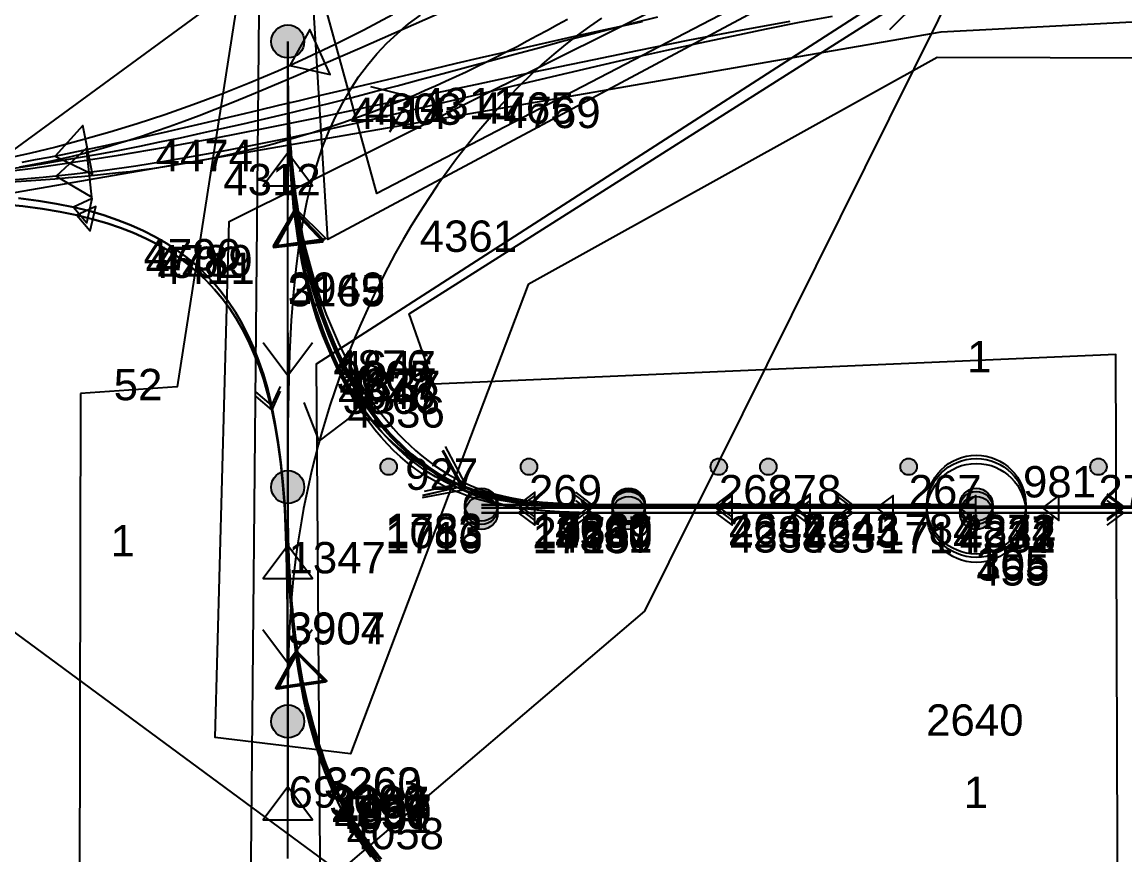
# Model space of a CAD drawing. Header units: millimetres. Extents: x 1508 to 209369, y 3688 to 146097.
# Drawn here: x 152959 to 159641, y 52826 to 57873 of the extents above; entities that cross this region are included whole.
import ezdxf

# ---------------------------------------------------------------- set-up
doc = ezdxf.new("R2010")
doc.units = ezdxf.units.MM
for name, color, linetype, true_color in [('Ndc8_Activity_DuiGao_Erceng', 1, 'Continuous', 0xff0000), ('Ndc8_Activity_DuiGao_ErcengID', 1, 'Continuous', 0xff0000), ('Ndc8_Activity_DuiGao_Sanceng', 1, 'Continuous', 0xff0000), ('Ndc8_Activity_DuiGao_SancengID', 1, 'Continuous', 0xff0000), ('Ndc8_Activity_DuiGao_Yiceng', 1, 'Continuous', 0xff0000), ('Ndc8_Activity_DuiGao_YicengID', 1, 'Continuous', 0xff0000), ('Ndc8_Cluster', 7, 'Continuous', 0x808000), ('Ndc8_ClusterID', 7, 'Continuous', 0x808000), ('Ndc8_Point', 7, 'Continuous', 0x000080), ('Ndc8_PointID', 7, 'Continuous', 0x000080), ('Ndc8_SD2_Bwd_AutoLoadEnabled', 7, 'Continuous', 0x0080c0), ('Ndc8_SD2_Bwd_AutoLoadEnabledID', 7, 'Continuous', 0x0080c0), ('Ndc8_SD2_Bwd_LoadOperation', 5, 'Continuous', 0x0000ff), ('Ndc8_SD2_Bwd_LoadOperationID', 5, 'Continuous', 0x0000ff), ('Ndc8_SD2_Bwd_NoForkAutoAdjust', 5, 'Continuous', 0x0000ff), ('Ndc8_SD2_Bwd_NoForkAutoAdjustID', 5, 'Continuous', 0x0000ff), ('Ndc8_SD2_Forward', 5, 'Continuous', 0x0000ff), ('Ndc8_SD2_ForwardID', 5, 'Continuous', 0x0000ff), ('Ndc8_SD2_Fwd_CurveLeft', 7, 'Continuous', 0xff80c0), ('Ndc8_SD2_Fwd_CurveLeftID', 7, 'Continuous', 0xff80c0), ('Ndc8_SD2_Fwd_CurveRight', 7, 'Continuous', 0x800040), ('Ndc8_SD2_Fwd_CurveRightID', 7, 'Continuous', 0x800040), ('Ndc8_SD2_Fwd_NoForkAutoAdjust', 5, 'Continuous', 0x0000ff), ('Ndc8_SD2_Fwd_NoForkAutoAdjustID', 5, 'Continuous', 0x0000ff), ('Ndc8_SD2_JiangCha', 5, 'Continuous', 0x0000ff), ('Ndc8_SD2_JiangChaID', 5, 'Continuous', 0x0000ff), ('Ndc8_SD2_Reverse', 5, 'Continuous', 0x0000ff), ('Ndc8_SD2_ReverseCurve', 5, 'Continuous', 0x0000ff), ('Ndc8_SD2_ReverseCurveID', 5, 'Continuous', 0x0000ff), ('Ndc8_SD2_ReverseID', 5, 'Continuous', 0x0000ff), ('Ndc8_Spot', 1, 'Continuous', 0xff0000), ('Ndc8_SpotID', 1, 'Continuous', 0xff0000), ('Ndc8_Text', 7, 'Continuous', 0x000000)]:
    doc.layers.add(name, color=color, linetype=linetype, true_color=true_color)
doc.styles.add('Ndc8Style', font='arial.ttf', dxfattribs={"height": 0.2})

msp = doc.modelspace()

# ---------------------------------------------------------------- hatches: boundary and pattern name
at = {"layer": 'Ndc8_Point'}
h = msp.add_hatch(color=256, dxfattribs=at)
edge = h.paths.add_edge_path(flags=0)
edge.add_arc((154569, 57755), 100, 0, 360)
h = msp.add_hatch(color=256, dxfattribs=at)
edge = h.paths.add_edge_path(flags=0)
edge.add_arc((154569, 55055), 100, 0, 360)
h = msp.add_hatch(color=256, dxfattribs=at)
edge = h.paths.add_edge_path(flags=0)
edge.add_arc((155742, 54948), 100, 0, 360)
h = msp.add_hatch(color=256, dxfattribs=at)
edge = h.paths.add_edge_path(flags=0)
edge.add_arc((155742, 54928), 100, 0, 360)
h = msp.add_hatch(color=256, dxfattribs=at)
edge = h.paths.add_edge_path(flags=0)
edge.add_arc((155742, 54898), 100, 0, 360)
h = msp.add_hatch(color=256, dxfattribs=at)
edge = h.paths.add_edge_path(flags=0)
edge.add_arc((156634, 54948), 100, 0, 360)
h = msp.add_hatch(color=256, dxfattribs=at)
edge = h.paths.add_edge_path(flags=0)
edge.add_arc((156634, 54938), 100, 0, 360)
h = msp.add_hatch(color=256, dxfattribs=at)
edge = h.paths.add_edge_path(flags=0)
edge.add_arc((156634, 54928), 100, 0, 360)
h = msp.add_hatch(color=256, dxfattribs=at)
edge = h.paths.add_edge_path(flags=0)
edge.add_arc((156634, 54898), 100, 0, 360)
h = msp.add_hatch(color=256, dxfattribs=at)
edge = h.paths.add_edge_path(flags=0)
edge.add_arc((158740, 54948), 100, 0, 360)
h = msp.add_hatch(color=256, dxfattribs=at)
edge = h.paths.add_edge_path(flags=0)
edge.add_arc((158740, 54928), 100, 0, 360)
h = msp.add_hatch(color=256, dxfattribs=at)
edge = h.paths.add_edge_path(flags=0)
edge.add_arc((158740, 54898), 100, 0, 360)
h = msp.add_hatch(color=256, dxfattribs=at)
edge = h.paths.add_edge_path(flags=0)
edge.add_arc((154569, 53635), 100, 0, 360)
at = {"layer": 'Ndc8_Spot'}
h = msp.add_hatch(color=256, dxfattribs=at)
edge = h.paths.add_edge_path(flags=0)
edge.add_arc((155180, 55178), 50, 0, 360)
h = msp.add_hatch(color=256, dxfattribs=at)
edge = h.paths.add_edge_path(flags=0)
edge.add_arc((156030, 55178), 50, 0, 360)
h = msp.add_hatch(color=256, dxfattribs=at)
edge = h.paths.add_edge_path(flags=0)
edge.add_arc((157180, 55178), 50, 0, 360)
h = msp.add_hatch(color=256, dxfattribs=at)
edge = h.paths.add_edge_path(flags=0)
edge.add_arc((157480, 55178), 50, 0, 360)
h = msp.add_hatch(color=256, dxfattribs=at)
edge = h.paths.add_edge_path(flags=0)
edge.add_arc((158330, 55178), 50, 0, 360)
h = msp.add_hatch(color=256, dxfattribs=at)
edge = h.paths.add_edge_path(flags=0)
edge.add_arc((159480, 55178), 50, 0, 360)

# ---------------------------------------------------------------- linework, layer by layer
at = {"layer": 'Ndc8_Activity_DuiGao_Erceng'}
msp.add_circle((158740, 54928), 300, dxfattribs=at)
at = {"layer": 'Ndc8_Activity_DuiGao_Sanceng'}
msp.add_circle((158740, 54898), 300, dxfattribs=at)
at = {"layer": 'Ndc8_Activity_DuiGao_Yiceng'}
msp.add_circle((158740, 54948), 300, dxfattribs=at)
at = {"layer": 'Ndc8_Cluster'}
for points in [[(161658, 73572), (168025, 73617), (168612, 61877), (167536, 58584), (178352, 58674), (178234, 57898), (167391, 57631), (158504, 57658), (156025, 56283), (154949, 53439), (154129, 53538), (154214, 56665), (158493, 58797), (163016, 59586), (162103, 66038)], [(150144, 57396), (150314, 56091), (154880, 52723), (156733, 54303), (158809, 58486), (157200, 58487), (157249, 58925)], [(150235, 56879), (150241, 56814), (150742, 56808), (152913, 56840), (158527, 57813), (161383, 57962), (178835, 57983), (178534, 58615), (161014, 58509), (155309, 58858), (152793, 57015), (151732, 56892), (150729, 56875)], [(153314, 55621), (153237, 17442), (159717, 17319), (159585, 55859), (155453, 55679), (155305, 56105), (158582, 58184), (158534, 58615), (155109, 56833), (154791, 57985), (154262, 57994), (153898, 55663)], [(154394, 57933), (154034, 19868), (155009, 19869), (154742, 55801), (158706, 58354), (158574, 58567), (154811, 56554), (154727, 57932)]]:
    msp.add_lwpolyline(points, close=True, dxfattribs=at)
at = {"layer": 'Ndc8_Point'}
for centre in [(154569, 57755), (154569, 55055), (155742, 54948), (155742, 54928), (155742, 54898), (156634, 54948), (156634, 54938), (156634, 54928), (156634, 54898), (158740, 54948), (158740, 54928), (158740, 54898), (154569, 53635)]:
    msp.add_circle(centre, 100, dxfattribs=at)
at = {"layer": 'Ndc8_SD2_Bwd_AutoLoadEnabled'}
for points in [[(154569, 57755), (154569, 57707), (154569, 57659), (154569, 57612), (154569, 57564), (154570, 57516), (154570, 57469), (154571, 57421), (154571, 57374), (154572, 57326), (154574, 57279), (154575, 57232), (154577, 57185), (154579, 57138), (154582, 57091), (154582, 57091), (154585, 57045), (154588, 56999), (154592, 56952), (154596, 56906), (154601, 56861), (154606, 56815), (154611, 56770), (154618, 56724), (154624, 56679), (154631, 56635), (154639, 56590), (154647, 56546), (154656, 56502), (154665, 56458), (154665, 56458), (154675, 56414), (154686, 56371), (154697, 56327), (154708, 56284), (154721, 56242), (154734, 56199), (154747, 56157), (154762, 56115), (154777, 56074), (154793, 56032), (154809, 55991), (154826, 55951), (154844, 55910), (154863, 55870), (154863, 55870), (154882, 55830), (154902, 55790), (154923, 55751), (154945, 55712), (154967, 55674), (154991, 55636), (155016, 55598), (155041, 55561), (155068, 55525), (155095, 55489), (155124, 55453), (155154, 55419), (155185, 55384), (155217, 55351), (155217, 55351), (155251, 55318), (155285, 55286), (155321, 55254), (155359, 55224), (155397, 55195), (155437, 55166), (155478, 55140), (155521, 55114), (155565, 55090), (155610, 55067), (155657, 55047), (155705, 55027), (155755, 55010), (155807, 54995), (155807, 54995), (155859, 54982), (155913, 54970), (155969, 54960), (156026, 54952), (156083, 54946), (156142, 54940), (156202, 54936), (156262, 54933), (156323, 54931), (156385, 54930), (156447, 54929), (156509, 54928), (156571, 54928), (156634, 54928)], [(154569, 57755), (154569, 57707), (154569, 57660), (154569, 57612), (154569, 57564), (154570, 57516), (154570, 57469), (154571, 57421), (154572, 57373), (154573, 57325), (154575, 57277), (154577, 57229), (154579, 57181), (154582, 57133), (154586, 57085), (154586, 57085), (154589, 57036), (154594, 56988), (154598, 56940), (154604, 56892), (154610, 56843), (154616, 56795), (154623, 56747), (154631, 56699), (154639, 56651), (154647, 56604), (154657, 56556), (154666, 56509), (154677, 56463), (154688, 56416), (154688, 56416), (154699, 56370), (154712, 56324), (154725, 56279), (154738, 56234), (154752, 56189), (154767, 56145), (154782, 56101), (154797, 56058), (154814, 56015), (154831, 55973), (154848, 55932), (154866, 55891), (154885, 55850), (154904, 55811), (154904, 55811), (154924, 55771), (154944, 55733), (154965, 55695), (154986, 55658), (155009, 55621), (155032, 55585), (155056, 55550), (155080, 55515), (155106, 55481), (155133, 55447), (155160, 55413), (155189, 55380), (155218, 55348), (155249, 55316), (155249, 55316), (155281, 55284), (155315, 55253), (155349, 55223), (155385, 55193), (155422, 55164), (155460, 55137), (155500, 55110), (155541, 55085), (155583, 55061), (155627, 55038), (155673, 55017), (155720, 54998), (155768, 54981), (155818, 54965), (155818, 54965), (155870, 54952), (155923, 54940), (155977, 54931), (156033, 54923), (156090, 54916), (156148, 54911), (156207, 54906), (156266, 54903), (156326, 54901), (156387, 54900), (156449, 54899), (156510, 54898), (156572, 54898), (156634, 54898)], [(154569, 57755), (154569, 57713), (154569, 57670), (154569, 57628), (154569, 57586), (154570, 57543), (154570, 57501), (154571, 57458), (154571, 57416), (154573, 57373), (154574, 57330), (154575, 57287), (154577, 57243), (154580, 57200), (154582, 57157), (154582, 57157), (154585, 57113), (154589, 57069), (154593, 57025), (154597, 56980), (154602, 56936), (154607, 56892), (154613, 56847), (154619, 56803), (154626, 56758), (154634, 56714), (154642, 56669), (154650, 56625), (154659, 56580), (154669, 56536), (154669, 56536), (154679, 56492), (154690, 56448), (154702, 56404), (154714, 56360), (154727, 56317), (154741, 56273), (154755, 56230), (154770, 56187), (154785, 56144), (154802, 56101), (154819, 56058), (154837, 56015), (154856, 55973), (154875, 55930), (154875, 55930), (154895, 55888), (154917, 55846), (154939, 55804), (154961, 55763), (154985, 55721), (155010, 55681), (155035, 55640), (155061, 55601), (155089, 55561), (155117, 55523), (155146, 55485), (155177, 55448), (155208, 55412), (155240, 55376), (155240, 55376), (155274, 55342), (155308, 55308), (155343, 55276), (155380, 55245), (155418, 55215), (155457, 55186), (155498, 55159), (155539, 55133), (155582, 55109), (155627, 55087), (155672, 55066), (155720, 55047), (155768, 55030), (155819, 55014), (155819, 55014), (155870, 55001), (155924, 54990), (155978, 54980), (156034, 54972), (156091, 54966), (156149, 54960), (156207, 54956), (156267, 54953), (156327, 54951), (156388, 54950), (156449, 54949), (156510, 54948), (156572, 54948), (156634, 54948)], [(154569, 57755), (154569, 57714), (154569, 57673), (154569, 57633), (154569, 57592), (154570, 57551), (154570, 57509), (154571, 57468), (154571, 57426), (154572, 57385), (154574, 57343), (154575, 57300), (154577, 57258), (154580, 57215), (154582, 57172), (154582, 57172), (154585, 57128), (154589, 57084), (154592, 57040), (154597, 56995), (154601, 56950), (154607, 56905), (154612, 56860), (154618, 56815), (154625, 56769), (154632, 56724), (154639, 56679), (154647, 56633), (154655, 56588), (154664, 56543), (154664, 56543), (154674, 56498), (154683, 56453), (154694, 56408), (154705, 56363), (154716, 56319), (154728, 56275), (154741, 56231), (154754, 56188), (154767, 56145), (154782, 56102), (154796, 56059), (154812, 56017), (154828, 55975), (154844, 55934), (154844, 55934), (154862, 55893), (154880, 55853), (154898, 55813), (154918, 55773), (154938, 55734), (154959, 55695), (154981, 55657), (155005, 55619), (155029, 55581), (155054, 55544), (155081, 55508), (155109, 55471), (155138, 55436), (155169, 55400), (155169, 55400), (155200, 55366), (155234, 55331), (155269, 55298), (155305, 55265), (155343, 55233), (155383, 55203), (155424, 55173), (155467, 55145), (155511, 55118), (155557, 55094), (155605, 55070), (155654, 55049), (155706, 55030), (155759, 55013), (155759, 55013), (155814, 54998), (155870, 54985), (155928, 54974), (155988, 54965), (156049, 54958), (156111, 54952), (156174, 54947), (156238, 54944), (156303, 54941), (156368, 54940), (156434, 54939), (156501, 54938), (156567, 54938), (156634, 54938)], [(155514, 55259), (155629, 55037), (155384, 54989)], [(155509, 55278), (155630, 55059), (155386, 55004)], [(155505, 55277), (155629, 55060), (155386, 55001)], [(155522, 55300), (155640, 55080), (155395, 55028)], [(154569, 55055), (154569, 55024), (154569, 54993), (154569, 54962), (154569, 54931), (154569, 54900), (154570, 54868), (154570, 54837), (154570, 54805), (154571, 54773), (154571, 54740), (154572, 54707), (154573, 54674), (154574, 54641), (154576, 54607), (154576, 54607), (154577, 54572), (154579, 54537), (154581, 54502), (154583, 54466), (154585, 54430), (154588, 54393), (154591, 54357), (154594, 54320), (154597, 54283), (154601, 54245), (154605, 54207), (154609, 54170), (154614, 54132), (154619, 54094), (154619, 54094), (154625, 54056), (154630, 54017), (154636, 53979), (154643, 53941), (154650, 53903), (154657, 53864), (154664, 53826), (154672, 53788), (154681, 53750), (154690, 53712), (154699, 53674), (154709, 53636), (154719, 53598), (154730, 53561), (154730, 53561), (154741, 53523), (154753, 53486), (154765, 53448), (154778, 53411), (154791, 53374), (154805, 53338), (154820, 53301), (154835, 53265), (154851, 53229), (154867, 53193), (154884, 53157), (154902, 53121), (154921, 53086), (154940, 53051), (154940, 53051), (154961, 53016), (154982, 52981), (155004, 52947), (155026, 52913), (155050, 52880), (155074, 52847), (155100, 52815)], [(154569, 55055), (154569, 55026), (154569, 54996), (154569, 54967), (154569, 54938), (154569, 54908), (154569, 54879), (154570, 54849), (154570, 54819), (154571, 54789), (154571, 54759), (154572, 54728), (154573, 54697), (154574, 54666), (154575, 54635), (154575, 54635), (154576, 54604), (154577, 54572), (154579, 54540), (154581, 54507), (154583, 54475), (154585, 54442), (154588, 54409), (154591, 54375), (154594, 54342), (154597, 54308), (154600, 54274), (154604, 54240), (154608, 54205), (154612, 54171), (154612, 54171), (154616, 54136), (154621, 54101), (154626, 54066), (154632, 54031), (154638, 53996), (154644, 53960), (154650, 53924), (154657, 53888), (154664, 53852), (154672, 53816), (154680, 53779), (154689, 53743), (154698, 53706), (154708, 53668), (154708, 53668), (154718, 53631), (154728, 53593), (154740, 53556), (154751, 53518), (154764, 53480), (154777, 53442), (154790, 53403), (154804, 53365), (154819, 53327), (154835, 53289), (154851, 53251), (154868, 53213), (154885, 53175), (154904, 53137), (154904, 53137), (154923, 53100), (154942, 53063), (154963, 53026), (154985, 52989), (155007, 52953), (155030, 52917), (155054, 52881), (155079, 52846), (155105, 52812)], [(154569, 55055), (154569, 55026), (154569, 54997), (154569, 54968), (154569, 54939), (154569, 54910), (154569, 54880), (154570, 54851), (154570, 54821), (154571, 54791), (154571, 54761), (154572, 54731), (154573, 54700), (154574, 54669), (154575, 54638), (154575, 54638), (154576, 54607), (154577, 54575), (154579, 54543), (154581, 54510), (154583, 54478), (154585, 54445), (154588, 54412), (154590, 54378), (154593, 54345), (154597, 54311), (154600, 54277), (154604, 54243), (154608, 54208), (154612, 54174), (154612, 54174), (154616, 54139), (154621, 54104), (154626, 54070), (154631, 54035), (154637, 53999), (154643, 53964), (154649, 53928), (154656, 53893), (154663, 53857), (154671, 53820), (154679, 53784), (154687, 53747), (154696, 53710), (154706, 53673), (154706, 53673), (154716, 53635), (154727, 53598), (154738, 53560), (154749, 53521), (154762, 53483), (154775, 53445), (154788, 53406), (154802, 53368), (154817, 53329), (154833, 53291), (154849, 53252), (154866, 53214), (154883, 53175), (154902, 53137), (154902, 53137), (154921, 53099), (154941, 53062), (154962, 53024), (154983, 52987), (155006, 52951), (155029, 52914), (155054, 52879), (155079, 52843), (155105, 52809)], [(154569, 55055), (154569, 54995), (154569, 54934), (154569, 54874), (154570, 54813), (154570, 54753), (154571, 54693), (154572, 54633), (154574, 54573), (154576, 54513), (154579, 54453), (154582, 54394), (154586, 54335), (154591, 54276), (154596, 54217), (154596, 54217), (154603, 54159), (154610, 54101), (154618, 54043), (154627, 53986), (154636, 53929), (154647, 53872), (154659, 53816), (154671, 53761), (154685, 53706), (154699, 53651), (154714, 53598), (154731, 53544), (154748, 53492), (154767, 53440), (154767, 53440), (154786, 53389), (154806, 53339), (154828, 53290), (154850, 53241), (154874, 53193), (154899, 53146), (154925, 53100), (154951, 53055), (154979, 53010), (155009, 52967), (155039, 52924), (155070, 52883), (155103, 52842), (155137, 52802)], [(154569, 55055), (154569, 54997), (154569, 54939), (154569, 54880), (154570, 54822), (154571, 54763), (154572, 54704), (154573, 54644), (154576, 54583), (154578, 54522), (154582, 54461), (154586, 54398), (154591, 54334), (154597, 54270), (154604, 54204), (154604, 54204), (154612, 54138), (154622, 54070), (154632, 54001), (154644, 53932), (154657, 53862), (154672, 53792), (154688, 53721), (154706, 53650), (154726, 53579), (154747, 53508), (154770, 53438), (154795, 53367), (154822, 53298), (154852, 53229), (154852, 53229), (154883, 53160), (154916, 53093), (154952, 53027), (154990, 52963), (155031, 52900), (155074, 52840), (155119, 52782)], [(154569, 55055), (154569, 54998), (154569, 54941), (154569, 54884), (154570, 54826), (154571, 54768), (154572, 54710), (154573, 54651), (154575, 54592), (154578, 54532), (154582, 54471), (154586, 54409), (154591, 54346), (154597, 54282), (154604, 54216), (154604, 54216), (154612, 54150), (154621, 54082), (154631, 54014), (154643, 53944), (154656, 53874), (154671, 53803), (154687, 53732), (154704, 53661), (154724, 53589), (154745, 53517), (154768, 53446), (154793, 53375), (154820, 53304), (154849, 53233), (154849, 53233), (154880, 53164), (154913, 53095), (154949, 53028), (154987, 52962), (155028, 52898), (155070, 52836), (155116, 52776)]]:
    msp.add_lwpolyline(points, dxfattribs=at)
at = {"layer": 'Ndc8_SD2_Bwd_LoadOperation'}
for points in [[(157891, 55023), (157991, 54948), (157891, 54873)], [(157891, 55003), (157991, 54928), (157891, 54853)], [(159531, 55013), (159631, 54938), (159531, 54863)], [(159531, 55003), (159631, 54928), (159531, 54853)], [(155742, 54948), (158740, 54948)], [(155742, 54928), (158740, 54928)], [(156634, 54938), (160630, 54938)], [(156634, 54928), (160630, 54928)], [(156634, 54928), (162640, 54928)], [(156634, 54928), (164650, 54928)], [(156634, 54928), (166660, 54928)], [(157891, 54973), (157991, 54898), (157891, 54823)], [(159531, 54973), (159631, 54898), (159531, 54823)], [(155742, 54898), (158740, 54898)], [(156634, 54898), (160630, 54898)]]:
    msp.add_lwpolyline(points, dxfattribs=at)
at = {"layer": 'Ndc8_SD2_Bwd_NoForkAutoAdjust'}
for points in [[(156311, 55023), (156411, 54948), (156311, 54873)], [(156311, 55003), (156411, 54928), (156311, 54853)], [(155742, 54948), (156634, 54948)], [(155742, 54928), (156634, 54928)], [(156311, 54973), (156411, 54898), (156311, 54823)], [(155742, 54898), (156634, 54898)]]:
    msp.add_lwpolyline(points, dxfattribs=at)
at = {"layer": 'Ndc8_SD2_Forward'}
for points in [[(157866, 57906), (157667, 57869), (157467, 57829), (157267, 57788), (157066, 57745), (156864, 57701), (156664, 57655), (156464, 57610), (156265, 57563), (156068, 57517), (155874, 57470), (155874, 57470), (155681, 57424), (155492, 57379), (155304, 57334), (155118, 57291), (154933, 57248), (154749, 57207), (154566, 57168), (154383, 57130), (154200, 57094), (154017, 57061), (153834, 57029), (153649, 57000), (153463, 56974), (153276, 56951), (153276, 56951), (153086, 56931), (152895, 56914)], [(156716, 57874), (156576, 57844), (156436, 57814), (156295, 57783), (156154, 57751), (156013, 57719), (156013, 57719), (155871, 57686), (155729, 57654), (155588, 57621), (155448, 57588), (155308, 57555), (155170, 57523), (155034, 57490), (154899, 57458), (154768, 57427), (154638, 57396), (154513, 57366), (154390, 57337), (154271, 57309), (154157, 57282), (154157, 57282), (154047, 57256), (153941, 57231), (153839, 57207), (153740, 57185), (153645, 57163), (153552, 57142), (153462, 57123), (153375, 57104), (153289, 57086), (153204, 57069), (153121, 57052), (153039, 57037), (152957, 57022)], [(154569, 55055), (154569, 55119), (154569, 55184), (154569, 55248), (154569, 55312), (154569, 55376), (154569, 55441), (154569, 55505), (154569, 55569), (154569, 55634), (154569, 55698), (154569, 55762), (154569, 55826), (154569, 55891), (154569, 55955), (154569, 55955), (154569, 56019), (154569, 56084), (154569, 56148), (154569, 56212), (154569, 56276), (154569, 56341), (154569, 56405), (154569, 56469), (154569, 56534), (154569, 56598), (154569, 56662), (154569, 56726), (154569, 56791), (154569, 56855), (154569, 56855), (154569, 56919), (154569, 56984), (154569, 57048), (154569, 57112), (154569, 57176), (154569, 57241), (154569, 57305), (154569, 57369), (154569, 57434), (154569, 57498), (154569, 57562), (154569, 57626), (154569, 57691), (154569, 57755)], [(153160, 57060), (153385, 56951), (153327, 57246), (153160, 57060)], [(153166, 56939), (153381, 56811), (153349, 57109), (153166, 56939)], [(154569, 57080), (154419, 56880), (154719, 56880), (154569, 57080)], [(154569, 53635), (154569, 53669), (154569, 53703), (154569, 53736), (154569, 53770), (154569, 53804), (154569, 53838), (154569, 53872), (154569, 53905), (154569, 53939), (154569, 53973), (154569, 54007), (154569, 54041), (154569, 54074), (154569, 54108), (154569, 54108), (154569, 54142), (154569, 54176), (154569, 54210), (154569, 54243), (154569, 54277), (154569, 54311), (154569, 54345), (154569, 54379), (154569, 54413), (154569, 54447), (154569, 54480), (154569, 54514), (154569, 54548), (154569, 54582), (154569, 54582), (154569, 54616), (154569, 54649), (154569, 54683), (154569, 54717), (154569, 54751), (154569, 54785), (154569, 54818), (154569, 54852), (154569, 54886), (154569, 54920), (154569, 54954), (154569, 54987), (154569, 55021), (154569, 55055)], [(154569, 54700), (154419, 54500), (154719, 54500), (154569, 54700)], [(154569, 52804), (154569, 52841), (154569, 52879), (154569, 52917), (154569, 52955), (154569, 52993), (154569, 53030), (154569, 53068), (154569, 53106), (154569, 53106), (154569, 53144), (154569, 53182), (154569, 53219), (154569, 53257), (154569, 53295), (154569, 53333), (154569, 53370), (154569, 53408), (154569, 53446), (154569, 53484), (154569, 53522), (154569, 53559), (154569, 53597), (154569, 53635)], [(154569, 53238), (154419, 53038), (154719, 53038), (154569, 53238)]]:
    msp.add_lwpolyline(points, dxfattribs=at)
at = {"layer": 'Ndc8_SD2_Fwd_CurveLeft'}
for points in [[(154569, 53635), (154569, 53695), (154568, 54320), (154564, 54579), (154558, 54777), (154550, 54943), (154539, 55089), (154525, 55219), (154509, 55339), (154491, 55449), (154470, 55551), (154447, 55647), (154421, 55736), (154392, 55821), (154361, 55900), (154327, 55976), (154291, 56047), (154252, 56114), (154210, 56177), (154165, 56238), (154118, 56294), (154067, 56348), (154013, 56399), (153957, 56446), (153896, 56491), (153833, 56533), (153766, 56572), (153695, 56608), (153619, 56642), (153540, 56673), (153455, 56702), (153366, 56728), (153270, 56751), (153168, 56772), (153058, 56790), (152938, 56806)], [(153270, 56751), (153351, 56656), (153384, 56803), (153270, 56751)], [(154569, 53635), (154569, 53695), (154568, 54310), (154564, 54565), (154558, 54760), (154550, 54923), (154539, 55066), (154526, 55195), (154510, 55313), (154492, 55421), (154472, 55522), (154448, 55616), (154423, 55704), (154395, 55787), (154364, 55865), (154331, 55939), (154295, 56009), (154257, 56076), (154216, 56138), (154172, 56197), (154125, 56253), (154075, 56306), (154022, 56356), (153966, 56403), (153907, 56447), (153845, 56488), (153778, 56526), (153708, 56562), (153634, 56595), (153556, 56626), (153473, 56654), (153385, 56679), (153291, 56703), (153190, 56723), (153082, 56741), (152964, 56757), (152835, 56770)], [(153291, 56703), (153372, 56608), (153405, 56754), (153291, 56703)]]:
    msp.add_lwpolyline(points, dxfattribs=at)
at = {"layer": 'Ndc8_SD2_Fwd_CurveRight'}
for points in [[(155536, 57946), (155006, 57713), (154786, 57617), (154617, 57544), (154475, 57484), (154349, 57431), (154235, 57385), (154129, 57343), (154031, 57305), (153939, 57270), (153851, 57238), (153768, 57209), (153688, 57182), (153611, 57157), (153537, 57134), (153466, 57112), (153396, 57093), (153329, 57075), (153263, 57058), (153199, 57043), (153137, 57029), (153074, 57017), (153010, 57005), (152943, 56993)], [(154569, 53635), (154569, 54572), (154570, 55319), (154575, 55629), (154582, 55865), (154592, 56064), (154605, 56238), (154621, 56394), (154640, 56537), (154662, 56669), (154687, 56791), (154715, 56905), (154746, 57013), (154780, 57114), (154818, 57209), (154858, 57299), (154902, 57384), (154948, 57464), (154998, 57540), (155052, 57612), (155109, 57680), (155169, 57744), (155233, 57804), (155301, 57861), (155373, 57915)]]:
    msp.add_lwpolyline(points, dxfattribs=at)
at = {"layer": 'Ndc8_SD2_Fwd_NoForkAutoAdjust'}
for points in [[(155965, 54948), (156065, 54873), (156065, 55023), (155965, 54948)], [(155965, 54928), (156065, 54853), (156065, 55003), (155965, 54928)], [(157161, 54948), (157261, 54873), (157261, 55023), (157161, 54948)], [(157161, 54928), (157261, 54853), (157261, 55003), (157161, 54928)], [(157633, 54938), (157733, 54863), (157733, 55013), (157633, 54938)], [(157633, 54928), (157733, 54853), (157733, 55003), (157633, 54928)], [(158136, 54928), (158236, 54853), (158236, 55003), (158136, 54928)], [(158638, 54928), (158738, 54853), (158738, 55003), (158638, 54928)], [(159141, 54928), (159241, 54853), (159241, 55003), (159141, 54928)], [(156634, 54948), (155742, 54948)], [(156634, 54928), (155742, 54928)], [(155965, 54898), (156065, 54823), (156065, 54973), (155965, 54898)], [(158740, 54948), (156634, 54948)], [(160630, 54938), (156634, 54938)], [(166660, 54928), (156634, 54928)], [(164650, 54928), (156634, 54928)], [(162640, 54928), (156634, 54928)], [(160630, 54928), (156634, 54928)], [(158740, 54928), (156634, 54928)], [(157161, 54898), (157261, 54823), (157261, 54973), (157161, 54898)], [(157633, 54898), (157733, 54823), (157733, 54973), (157633, 54898)], [(156634, 54898), (155742, 54898)], [(160630, 54898), (156634, 54898)], [(158740, 54898), (156634, 54898)]]:
    msp.add_lwpolyline(points, dxfattribs=at)
at = {"layer": 'Ndc8_SD2_JiangCha'}
for points in [[(155204, 57916), (155030, 57824), (154855, 57737), (154681, 57654), (154681, 57654), (154508, 57576), (154335, 57503), (154163, 57434), (153993, 57371), (153824, 57311), (153656, 57256), (153490, 57205), (153326, 57158), (153164, 57115), (153004, 57077), (152846, 57041)], [(154582, 57609), (154826, 57554), (154703, 57828), (154582, 57609)], [(156634, 54928), (156554, 54928), (156474, 54928), (156395, 54929), (156316, 54931), (156238, 54934), (156160, 54938), (156084, 54944), (156008, 54952), (155934, 54962), (155861, 54974), (155790, 54990), (155721, 55008), (155653, 55030), (155587, 55055), (155587, 55055), (155524, 55084), (155463, 55117), (155404, 55154), (155348, 55193), (155293, 55236), (155241, 55282), (155191, 55331), (155143, 55383), (155097, 55437), (155054, 55493), (155012, 55551), (154973, 55612), (154936, 55674), (154901, 55738), (154901, 55738), (154869, 55803), (154838, 55870), (154809, 55937), (154783, 56006), (154758, 56076), (154735, 56147), (154714, 56218), (154695, 56291), (154677, 56363), (154661, 56436), (154647, 56510), (154634, 56583), (154623, 56657), (154613, 56731), (154613, 56731), (154604, 56805), (154596, 56878), (154590, 56952), (154585, 57025), (154581, 57098), (154577, 57171), (154574, 57244), (154572, 57318), (154571, 57391), (154570, 57463), (154569, 57536), (154569, 57609), (154569, 57682), (154569, 57755)], [(156634, 54898), (156574, 54898), (156513, 54898), (156453, 54899), (156393, 54899), (156334, 54901), (156274, 54902), (156216, 54905), (156157, 54908), (156099, 54913), (156042, 54918), (155986, 54925), (155930, 54933), (155875, 54943), (155821, 54954), (155821, 54954), (155768, 54967), (155716, 54982), (155665, 54998), (155615, 55017), (155566, 55037), (155518, 55059), (155471, 55084), (155425, 55110), (155380, 55138), (155337, 55169), (155294, 55202), (155252, 55238), (155212, 55275), (155173, 55315), (155173, 55315), (155134, 55358), (155097, 55402), (155061, 55449), (155026, 55498), (154993, 55549), (154961, 55601), (154930, 55655), (154900, 55710), (154872, 55766), (154845, 55824), (154820, 55882), (154796, 55940), (154773, 56000), (154752, 56060), (154752, 56060), (154733, 56119), (154715, 56180), (154698, 56240), (154683, 56300), (154669, 56361), (154656, 56421), (154645, 56482), (154634, 56543), (154625, 56604), (154616, 56665), (154609, 56725), (154602, 56786), (154596, 56847), (154591, 56908), (154591, 56908), (154587, 56969), (154583, 57029), (154580, 57090), (154577, 57151), (154575, 57211), (154573, 57272), (154572, 57332), (154571, 57393), (154570, 57453), (154570, 57514), (154569, 57574), (154569, 57634), (154569, 57695), (154569, 57755)], [(156634, 54948), (156568, 54948), (156502, 54948), (156436, 54949), (156370, 54950), (156305, 54951), (156240, 54954), (156176, 54957), (156112, 54962), (156049, 54968), (155987, 54975), (155926, 54984), (155866, 54995), (155807, 55008), (155750, 55022), (155750, 55022), (155693, 55039), (155638, 55059), (155584, 55080), (155532, 55104), (155481, 55129), (155432, 55157), (155384, 55186), (155337, 55218), (155292, 55251), (155248, 55286), (155206, 55322), (155166, 55360), (155127, 55400), (155090, 55441), (155090, 55441), (155054, 55484), (155020, 55528), (154988, 55574), (154957, 55620), (154928, 55668), (154900, 55717), (154874, 55767), (154849, 55817), (154825, 55869), (154803, 55921), (154782, 55974), (154762, 56027), (154743, 56081), (154726, 56135), (154726, 56135), (154710, 56189), (154695, 56244), (154681, 56299), (154668, 56354), (154657, 56410), (154646, 56466), (154636, 56522), (154627, 56578), (154619, 56635), (154611, 56692), (154604, 56749), (154599, 56807), (154593, 56865), (154589, 56923), (154589, 56923), (154585, 56981), (154581, 57040), (154579, 57098), (154576, 57157), (154574, 57217), (154573, 57276), (154571, 57336), (154571, 57395), (154570, 57455), (154569, 57515), (154569, 57575), (154569, 57635), (154569, 57695), (154569, 57755)], [(156634, 54938), (156564, 54938), (156494, 54938), (156425, 54939), (156356, 54940), (156287, 54942), (156219, 54945), (156152, 54949), (156086, 54954), (156021, 54960), (155957, 54969), (155894, 54979), (155833, 54991), (155774, 55006), (155716, 55022), (155716, 55022), (155660, 55042), (155605, 55064), (155553, 55088), (155502, 55114), (155454, 55143), (155406, 55174), (155361, 55207), (155317, 55241), (155275, 55278), (155234, 55316), (155195, 55356), (155157, 55397), (155121, 55440), (155087, 55484), (155087, 55484), (155053, 55529), (155021, 55576), (154991, 55623), (154962, 55672), (154934, 55722), (154907, 55772), (154882, 55824), (154858, 55876), (154835, 55929), (154813, 55983), (154793, 56037), (154773, 56092), (154755, 56147), (154738, 56203), (154738, 56203), (154721, 56260), (154706, 56316), (154692, 56373), (154678, 56431), (154666, 56488), (154654, 56545), (154644, 56603), (154634, 56660), (154625, 56718), (154617, 56775), (154609, 56832), (154603, 56889), (154597, 56945), (154592, 57002), (154592, 57002), (154587, 57057), (154583, 57112), (154580, 57167), (154577, 57222), (154575, 57276), (154573, 57330), (154572, 57384), (154571, 57437), (154570, 57490), (154570, 57544), (154569, 57597), (154569, 57649), (154569, 57702), (154569, 57755)], [(154607, 56731), (154480, 56515), (154779, 56549), (154607, 56731)], [(154613, 56730), (154489, 56513), (154787, 56551), (154613, 56730)], [(154622, 56737), (154502, 56518), (154799, 56561), (154622, 56737)], [(154609, 56722), (154483, 56506), (154781, 56541), (154609, 56722)], [(155131, 52786), (155095, 52832), (155060, 52880), (155027, 52929), (155027, 52929), (154995, 52979), (154965, 53029), (154936, 53080), (154909, 53132), (154883, 53184), (154859, 53236), (154836, 53289), (154814, 53343), (154793, 53396), (154774, 53450), (154756, 53505), (154739, 53559), (154723, 53614), (154708, 53669), (154708, 53669), (154693, 53723), (154680, 53778), (154668, 53833), (154657, 53887), (154647, 53942), (154637, 53996), (154628, 54049), (154620, 54103), (154613, 54156), (154606, 54208), (154601, 54260), (154595, 54312), (154591, 54362), (154587, 54412), (154587, 54412), (154583, 54462), (154580, 54510), (154578, 54558), (154575, 54605), (154574, 54652), (154572, 54698), (154571, 54743), (154570, 54789), (154570, 54833), (154569, 54878), (154569, 54923), (154569, 54967), (154569, 55011), (154569, 55055)], [(155122, 52798), (155097, 52830), (155072, 52862), (155049, 52895), (155026, 52929), (155004, 52963), (154982, 52997), (154962, 53032), (154962, 53032), (154942, 53067), (154922, 53103), (154904, 53139), (154886, 53176), (154868, 53213), (154852, 53250), (154835, 53287), (154820, 53325), (154805, 53362), (154791, 53401), (154777, 53439), (154764, 53477), (154751, 53516), (154739, 53554), (154739, 53554), (154728, 53593), (154717, 53631), (154706, 53670), (154696, 53709), (154687, 53748), (154678, 53786), (154669, 53825), (154661, 53864), (154653, 53902), (154646, 53941), (154639, 53979), (154633, 54017), (154627, 54055), (154621, 54093), (154621, 54093), (154616, 54131), (154611, 54169), (154606, 54206), (154602, 54243), (154598, 54280), (154595, 54317), (154591, 54353), (154588, 54390), (154586, 54425), (154583, 54461), (154581, 54496), (154579, 54531), (154577, 54566), (154576, 54600), (154576, 54600), (154574, 54634), (154573, 54668), (154572, 54701), (154571, 54734), (154571, 54767), (154570, 54800), (154570, 54832), (154570, 54864), (154569, 54896), (154569, 54928), (154569, 54960), (154569, 54992), (154569, 55023), (154569, 55055)], [(155122, 52798), (155097, 52830), (155072, 52862), (155049, 52895), (155026, 52929), (155004, 52963), (154982, 52997), (154962, 53032), (154962, 53032), (154942, 53067), (154922, 53103), (154904, 53139), (154886, 53176), (154868, 53213), (154852, 53250), (154835, 53287), (154820, 53325), (154805, 53362), (154791, 53401), (154777, 53439), (154764, 53477), (154751, 53516), (154739, 53554), (154739, 53554), (154728, 53593), (154717, 53631), (154706, 53670), (154696, 53709), (154687, 53748), (154678, 53786), (154669, 53825), (154661, 53864), (154653, 53902), (154646, 53941), (154639, 53979), (154633, 54017), (154627, 54055), (154621, 54093), (154621, 54093), (154616, 54131), (154611, 54169), (154606, 54206), (154602, 54243), (154598, 54280), (154595, 54317), (154591, 54353), (154588, 54390), (154586, 54425), (154583, 54461), (154581, 54496), (154579, 54531), (154577, 54566), (154576, 54600), (154576, 54600), (154574, 54634), (154573, 54668), (154572, 54701), (154571, 54734), (154571, 54767), (154570, 54800), (154570, 54832), (154570, 54864), (154569, 54896), (154569, 54928), (154569, 54960), (154569, 54992), (154569, 55023), (154569, 55055)], [(155119, 52823), (155083, 52868), (155049, 52913), (155049, 52913), (155017, 52958), (154985, 53004), (154956, 53051), (154928, 53098), (154901, 53146), (154876, 53194), (154852, 53243), (154829, 53292), (154807, 53342), (154787, 53392), (154768, 53443), (154750, 53494), (154733, 53546), (154717, 53597), (154717, 53597), (154702, 53650), (154689, 53702), (154676, 53755), (154664, 53808), (154653, 53862), (154642, 53915), (154633, 53969), (154624, 54022), (154617, 54076), (154610, 54129), (154603, 54183), (154598, 54236), (154593, 54289), (154588, 54341), (154588, 54341), (154584, 54394), (154581, 54446), (154578, 54497), (154576, 54549), (154574, 54600), (154573, 54651), (154571, 54702), (154571, 54753), (154570, 54803), (154569, 54854), (154569, 54904), (154569, 54955), (154569, 55005), (154569, 55055)], [(155105, 52785), (155069, 52829), (155035, 52874), (155035, 52874), (155002, 52921), (154971, 52969), (154942, 53018), (154913, 53068), (154887, 53119), (154861, 53171), (154837, 53223), (154815, 53277), (154793, 53331), (154773, 53385), (154754, 53440), (154737, 53495), (154720, 53551), (154705, 53607), (154705, 53607), (154691, 53662), (154677, 53718), (154665, 53774), (154654, 53830), (154644, 53885), (154634, 53941), (154626, 53996), (154618, 54051), (154611, 54105), (154604, 54159), (154599, 54213), (154594, 54266), (154590, 54319), (154586, 54371), (154586, 54371), (154582, 54423), (154579, 54474), (154577, 54524), (154575, 54574), (154573, 54623), (154572, 54672), (154571, 54721), (154570, 54769), (154570, 54817), (154569, 54865), (154569, 54913), (154569, 54960), (154569, 55008), (154569, 55055)], [(155071, 52812), (155029, 52872), (154988, 52934), (154950, 52998), (154915, 53063), (154881, 53130), (154850, 53198), (154850, 53198), (154821, 53267), (154794, 53337), (154769, 53407), (154746, 53478), (154725, 53549), (154705, 53621), (154688, 53692), (154672, 53764), (154657, 53835), (154644, 53906), (154632, 53976), (154621, 54046), (154612, 54115), (154604, 54182), (154604, 54182), (154597, 54249), (154591, 54315), (154586, 54380), (154582, 54444), (154578, 54507), (154576, 54570), (154573, 54632), (154572, 54693), (154571, 54754), (154570, 54815), (154569, 54875), (154569, 54935), (154569, 54995), (154569, 55055)], [(154617, 54055), (154495, 53837), (154792, 53877), (154617, 54055)], [(154619, 54061), (154499, 53842), (154796, 53884), (154619, 54061)], [(154627, 54056), (154509, 53835), (154806, 53881), (154627, 54056)], [(154627, 54055), (154509, 53835), (154806, 53880), (154627, 54055)], [(154621, 54052), (154500, 53833), (154797, 53875), (154621, 54052)], [(154627, 54054), (154509, 53833), (154806, 53879), (154627, 54054)]]:
    msp.add_lwpolyline(points, dxfattribs=at)
at = {"layer": 'Ndc8_SD2_Reverse'}
for points in [[(158174, 58123), (158392, 58001), (158214, 57826)], [(152762, 56955), (153010, 56986), (153270, 57023), (153543, 57066), (153543, 57066), (153828, 57115), (154125, 57170), (154431, 57230), (154745, 57293), (155065, 57360), (155389, 57428), (155716, 57497), (156042, 57566), (156367, 57634), (156688, 57701), (157005, 57764), (157313, 57824), (157613, 57879)], [(152853, 56979), (152966, 56996), (153081, 57014), (153196, 57033), (153313, 57053), (153432, 57075), (153551, 57097), (153551, 57097), (153672, 57121), (153794, 57146), (153918, 57172), (154043, 57199), (154170, 57227), (154298, 57256), (154427, 57286), (154558, 57317), (154690, 57349), (154823, 57382), (154958, 57416), (155094, 57451), (155231, 57487), (155370, 57524), (155370, 57524), (155510, 57561), (155651, 57599), (155794, 57638), (155937, 57676), (156081, 57715), (156226, 57754), (156372, 57792), (156518, 57830), (156664, 57867), (156811, 57904)], [(152893, 56905), (152983, 56911), (153072, 56917), (153157, 56923), (153240, 56930), (153240, 56930), (153320, 56937), (153397, 56944), (153471, 56952), (153543, 56960), (153613, 56968), (153680, 56977), (153746, 56986), (153811, 56995), (153874, 57005), (153936, 57015), (153997, 57026), (154058, 57038), (154118, 57050), (154178, 57063), (154178, 57063), (154239, 57076), (154299, 57090), (154359, 57104), (154420, 57119), (154481, 57135), (154541, 57152), (154602, 57169), (154663, 57187), (154724, 57206), (154785, 57225), (154847, 57245), (154908, 57266), (154969, 57288), (155031, 57310), (155031, 57310), (155093, 57333), (155154, 57357), (155216, 57381), (155278, 57406), (155340, 57432), (155402, 57459), (155463, 57486), (155525, 57514), (155587, 57543), (155649, 57572), (155711, 57601), (155773, 57632), (155834, 57662), (155896, 57694), (155896, 57694), (155958, 57725), (156019, 57758), (156080, 57791), (156142, 57824), (156203, 57857), (156264, 57891)], [(154569, 57755), (154569, 57721), (154569, 57687), (154569, 57653), (154569, 57618), (154569, 57583), (154569, 57546), (154569, 57509), (154569, 57471), (154569, 57432), (154569, 57391), (154569, 57348), (154569, 57304), (154569, 57259), (154569, 57211), (154569, 57211), (154569, 57161), (154569, 57109), (154569, 57055), (154569, 56999), (154569, 56943), (154569, 56884), (154569, 56825), (154568, 56764), (154568, 56703), (154568, 56641), (154568, 56579), (154568, 56516), (154568, 56453), (154568, 56390), (154568, 56390), (154568, 56328), (154568, 56265), (154568, 56203), (154568, 56142), (154568, 56081), (154568, 56021), (154569, 55962), (154569, 55904), (154569, 55847), (154569, 55792), (154569, 55738), (154569, 55686), (154569, 55636), (154569, 55587), (154569, 55587), (154569, 55541), (154569, 55496), (154569, 55453), (154569, 55412), (154569, 55372), (154569, 55334), (154569, 55296), (154569, 55260), (154569, 55224), (154569, 55190), (154569, 55156), (154569, 55122), (154569, 55088), (154569, 55055)], [(155070, 57482), (155312, 57421), (155186, 57205)], [(152938, 56806), (153058, 56790), (153168, 56772), (153270, 56751), (153366, 56728), (153455, 56702), (153540, 56673), (153619, 56642), (153695, 56608), (153766, 56572), (153833, 56533), (153896, 56491), (153957, 56446), (154013, 56399), (154067, 56348), (154118, 56294), (154165, 56238), (154210, 56177), (154252, 56114), (154291, 56047), (154327, 55976), (154361, 55900), (154392, 55821), (154421, 55736), (154447, 55647), (154470, 55551), (154491, 55449), (154509, 55339), (154525, 55219), (154539, 55089), (154550, 54943), (154558, 54777), (154564, 54579), (154568, 54320), (154569, 53695), (154569, 53695), (154569, 53635)], [(152835, 56770), (152964, 56757), (153082, 56741), (153190, 56723), (153291, 56703), (153385, 56679), (153473, 56654), (153556, 56626), (153634, 56595), (153708, 56562), (153778, 56526), (153845, 56488), (153907, 56447), (153966, 56403), (154022, 56356), (154075, 56306), (154125, 56253), (154172, 56197), (154216, 56138), (154257, 56076), (154295, 56009), (154331, 55939), (154364, 55865), (154395, 55787), (154423, 55704), (154448, 55616), (154472, 55522), (154492, 55421), (154510, 55313), (154526, 55195), (154539, 55066), (154550, 54923), (154558, 54760), (154564, 54565), (154568, 54310), (154569, 53695), (154569, 53695), (154569, 53635)], [(154719, 55928), (154569, 55728), (154419, 55928)], [(154522, 55665), (154470, 55551), (154375, 55632)], [(154523, 55636), (154472, 55522), (154377, 55603)], [(154569, 55055), (154569, 55037), (154569, 55018), (154569, 55000), (154569, 54981), (154569, 54962), (154569, 54943), (154569, 54923), (154569, 54903), (154569, 54882), (154569, 54860), (154569, 54838), (154569, 54815), (154569, 54791), (154569, 54766), (154569, 54766), (154569, 54740), (154569, 54713), (154568, 54685), (154568, 54656), (154568, 54626), (154568, 54596), (154568, 54565), (154568, 54534), (154568, 54503), (154568, 54471), (154568, 54438), (154568, 54406), (154568, 54373), (154568, 54341), (154568, 54341), (154568, 54308), (154568, 54276), (154568, 54243), (154568, 54212), (154568, 54180), (154568, 54149), (154568, 54118), (154568, 54088), (154568, 54058), (154568, 54029), (154568, 54001), (154569, 53973), (154569, 53947), (154569, 53921), (154569, 53921), (154569, 53896), (154569, 53873), (154569, 53850), (154569, 53828), (154569, 53806), (154569, 53786), (154569, 53766), (154569, 53746), (154569, 53727), (154569, 53708), (154569, 53690), (154569, 53671), (154569, 53653), (154569, 53635)], [(154717, 54189), (154568, 53989), (154417, 54189)], [(154569, 53635), (154569, 53611), (154569, 53588), (154569, 53564), (154569, 53540), (154569, 53515), (154569, 53491), (154569, 53466), (154569, 53441), (154569, 53415), (154569, 53389), (154569, 53363), (154569, 53335), (154569, 53308), (154569, 53279), (154569, 53279), (154569, 53250), (154569, 53220), (154568, 53190), (154568, 53159), (154568, 53127), (154568, 53096), (154568, 53064), (154568, 53032), (154568, 52999), (154568, 52967), (154568, 52934), (154568, 52902), (154568, 52870), (154568, 52838), (154568, 52838), (154568, 52806)]]:
    msp.add_lwpolyline(points, dxfattribs=at)
at = {"layer": 'Ndc8_SD2_ReverseCurve'}
for points in [[(156470, 57896), (156397, 57846), (156324, 57793), (156252, 57737), (156252, 57737), (156181, 57679), (156111, 57617), (156041, 57553), (155973, 57486), (155906, 57417), (155840, 57346), (155776, 57273), (155713, 57198), (155651, 57121), (155591, 57043), (155532, 56964), (155476, 56884), (155421, 56802), (155368, 56720), (155368, 56720), (155317, 56637), (155267, 56554), (155220, 56470), (155175, 56386), (155132, 56302), (155090, 56218), (155051, 56133), (155013, 56049), (154977, 55965), (154943, 55881), (154910, 55798), (154880, 55714), (154851, 55632), (154824, 55550), (154824, 55550), (154799, 55469), (154775, 55388), (154753, 55308), (154732, 55230), (154713, 55152), (154696, 55075), (154680, 54999), (154665, 54924), (154651, 54850), (154639, 54777), (154628, 54705), (154618, 54634), (154610, 54565), (154602, 54497), (154602, 54497), (154596, 54430), (154590, 54364), (154585, 54300), (154581, 54236), (154578, 54173), (154575, 54111), (154573, 54050), (154572, 53990), (154571, 53930), (154570, 53870), (154569, 53811), (154569, 53752), (154569, 53694), (154569, 53635)], [(154958, 55487), (154760, 55334), (154668, 55567)]]:
    msp.add_lwpolyline(points, dxfattribs=at)
at = {"layer": 'Ndc8_Spot'}
for centre in [(155180, 55178), (156030, 55178), (157180, 55178), (157480, 55178), (158330, 55178), (159480, 55178)]:
    msp.add_circle(centre, 50, dxfattribs=at)

# ---------------------------------------------------------------- texts
at = {"layer": 'Ndc8_Activity_DuiGao_ErcengID', "style": 'Ndc8Style'}
msp.add_text('305', height=190, dxfattribs=at).set_placement((158740, 54488))
at = {"layer": 'Ndc8_Activity_DuiGao_SancengID', "style": 'Ndc8Style'}
msp.add_text('455', height=190, dxfattribs=at).set_placement((158740, 54458))
at = {"layer": 'Ndc8_Activity_DuiGao_YicengID', "style": 'Ndc8Style'}
msp.add_text('155', height=190, dxfattribs=at).set_placement((158740, 54508))
at = {"layer": 'Ndc8_ClusterID', "style": 'Ndc8Style'}
msp.add_text('52', height=190, dxfattribs=at).set_placement((153514, 55581))
at = {"layer": 'Ndc8_PointID', "style": 'Ndc8Style'}
for s, p in [('981', (159023, 54992)), ('1783', (155159, 54704)), ('1083', (155159, 54684)), ('207', (156051, 54684)), ('1782', (156051, 54704)), ('1886', (156051, 54694)), ('1784', (158157, 54704)), ('1716', (155159, 54654)), ('1715', (156051, 54654)), ('1714', (158157, 54654)), ('1347', (154573, 54532)), ('69', (154573, 53112))]:
    msp.add_text(s, height=190, dxfattribs=at).set_placement(p)
at = {"layer": 'Ndc8_SD2_Bwd_AutoLoadEnabledID', "style": 'Ndc8Style'}
for s, p in [('4876', (154844, 55694)), ('4647', (154875, 55690)), ('3005', (154863, 55630)), ('4337', (154904, 55571)), ('3263', (154788, 53166)), ('3260', (154790, 53163)), ('3006', (154820, 53061)), ('4900', (154849, 52993)), ('4857', (154852, 52989)), ('4058', (154925, 52860))]:
    msp.add_text(s, height=190, dxfattribs=at).set_placement(p)
at = {"layer": 'Ndc8_SD2_Bwd_LoadOperationID', "style": 'Ndc8Style'}
for s, p in [('4642', (157241, 54708)), ('2287', (157241, 54688)), ('4871', (158632, 54698)), ('2237', (158632, 54688)), ('4335', (157241, 54658)), ('4332', (158632, 54658))]:
    msp.add_text(s, height=190, dxfattribs=at).set_placement(p)
at = {"layer": 'Ndc8_SD2_Bwd_NoForkAutoAdjustID', "style": 'Ndc8Style'}
for s, p in [('4641', (156188, 54708)), ('3289', (156188, 54688)), ('4331', (156188, 54658))]:
    msp.add_text(s, height=190, dxfattribs=at).set_placement(p)
at = {"layer": 'Ndc8_SD2_ForwardID', "style": 'Ndc8Style'}
for s, p in [('4303', (155034, 57250)), ('4769', (155874, 57230)), ('2949', (154569, 56165)), ('3907', (154569, 54105))]:
    msp.add_text(s, height=190, dxfattribs=at).set_placement(p)
at = {"layer": 'Ndc8_SD2_Fwd_CurveLeftID', "style": 'Ndc8Style'}
for s, p in [('4790', (153695, 56368)), ('4502', (153708, 56322))]:
    msp.add_text(s, height=190, dxfattribs=at).set_placement(p)
at = {"layer": 'Ndc8_SD2_Fwd_CurveRightID', "style": 'Ndc8Style'}
for s, p in [('4414', (154948, 57224)), ('4474', (153768, 56969))]:
    msp.add_text(s, height=190, dxfattribs=at).set_placement(p)
at = {"layer": 'Ndc8_SD2_Fwd_NoForkAutoAdjustID', "style": 'Ndc8Style'}
for s, p in [('4640', (156188, 54708)), ('2597', (156188, 54688)), ('4643', (157687, 54708)), ('2245', (157687, 54688)), ('4872', (158632, 54698)), ('2244', (158632, 54688)), ('4330', (156188, 54658)), ('4334', (157687, 54658)), ('4333', (158632, 54658))]:
    msp.add_text(s, height=190, dxfattribs=at).set_placement(p)
at = {"layer": 'Ndc8_SD2_JiangChaID', "style": 'Ndc8Style'}
for s, p in [('4877', (154882, 55584)), ('4646', (154874, 55527)), ('3063', (154901, 55498)), ('4336', (154930, 55415)), ('3261', (154835, 53047)), ('3264', (154835, 53047)), ('3167', (154836, 53049)), ('4057', (154852, 53003)), ('4856', (154837, 52983)), ('4901', (154850, 52958))]:
    msp.add_text(s, height=190, dxfattribs=at).set_placement(p)
at = {"layer": 'Ndc8_SD2_ReverseCurveID', "style": 'Ndc8Style'}
msp.add_text('4361', height=190, dxfattribs=at).set_placement((155368, 56480))
at = {"layer": 'Ndc8_SD2_ReverseID', "style": 'Ndc8Style'}
for s, p in [('4311', (155370, 57284)), ('4765', (155716, 57257)), ('4312', (154178, 56823)), ('4789', (153766, 56332)), ('4411', (153778, 56286)), ('3165', (154568, 56150)), ('3904', (154568, 54101))]:
    msp.add_text(s, height=190, dxfattribs=at).set_placement(p)
at = {"layer": 'Ndc8_SpotID', "style": 'Ndc8Style'}
for s, p in [('927', (155280, 55038)), ('269', (156030, 54938)), ('268', (157180, 54938)), ('278', (157480, 54938)), ('267', (158330, 54938)), ('271', (159480, 54938))]:
    msp.add_text(s, height=190, dxfattribs=at).set_placement(p)
at = {"layer": 'Ndc8_Text', "char_height": 190, "attachment_point": 1, "style": 'Ndc8Style'}
for s, insert, width in [('1', (158684, 55940), 322), ('1', (153495, 54825), 322), ('2640', (158436, 53738), 1288), ('1', (158664, 53300), 322)]:
    msp.add_mtext(s, dxfattribs=dict(at, insert=insert, width=width))

doc.saveas('drawing.dxf')
